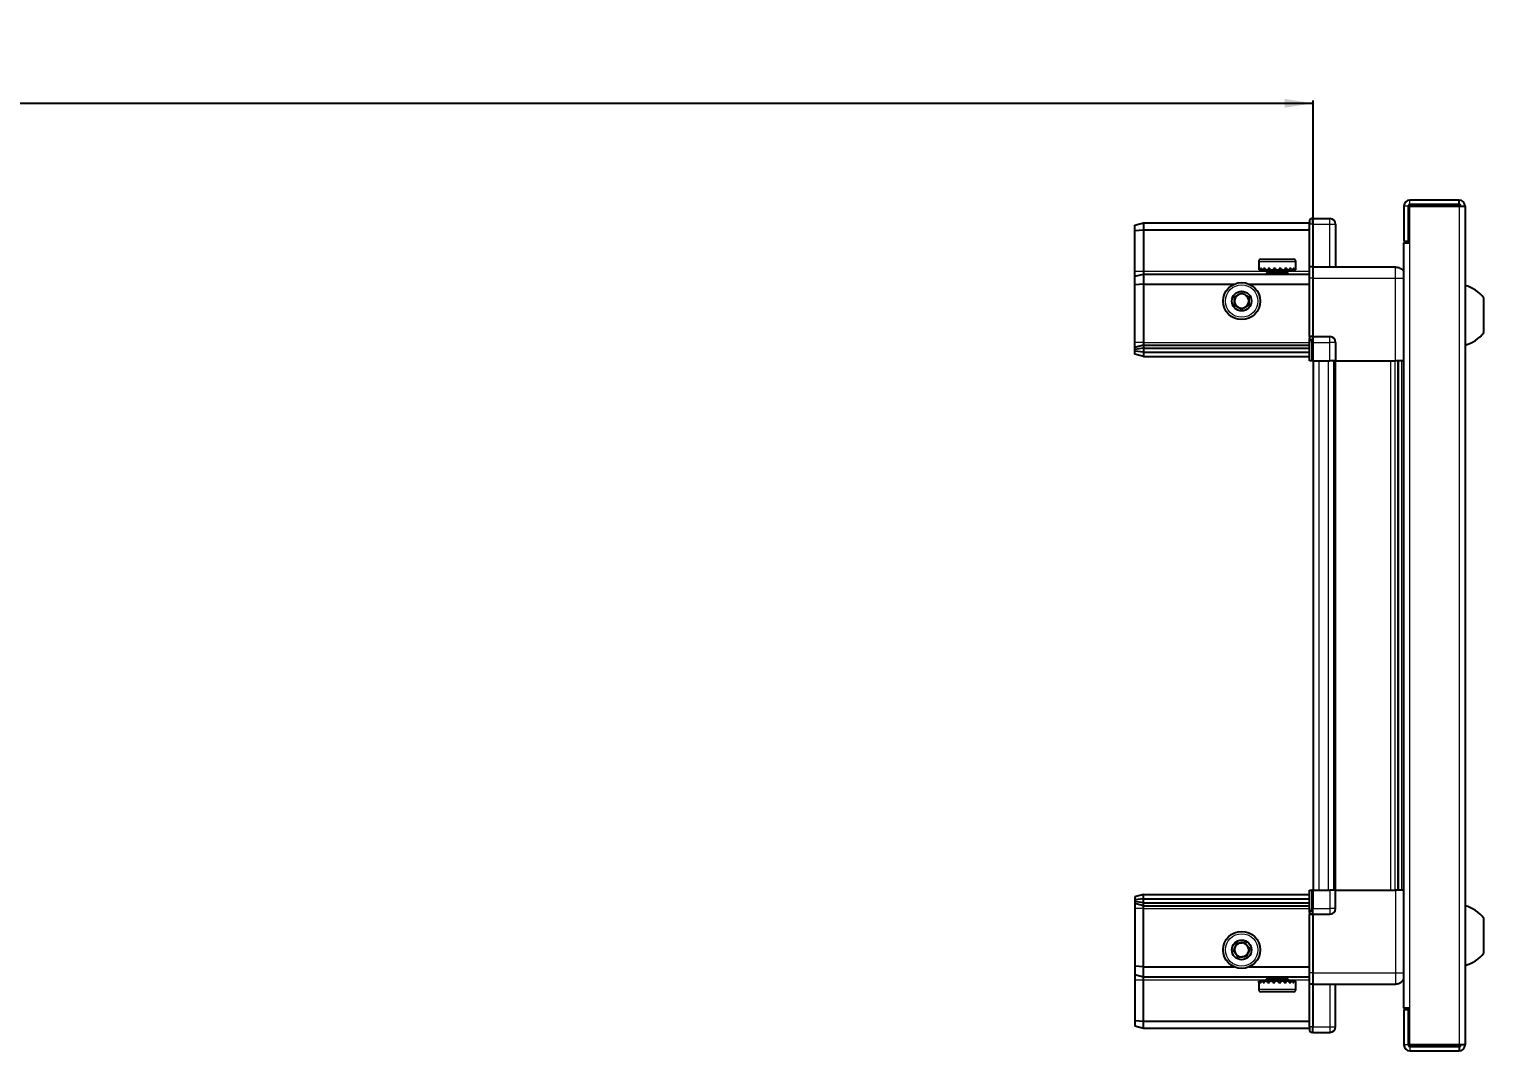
# Model space of a CAD drawing. Header units: millimetres. Extents: x 899 to 3695, y -16 to 1796.
# Drawn here: x 2411 to 2922, y 1344 to 1704 of the extents above; entities that cross this region are included whole.
import ezdxf

# ---------------------------------------------------------------- set-up
doc = ezdxf.new("R2010")
doc.units = ezdxf.units.MM
doc.layers.add('FORMAT', color=7, linetype='Continuous')
doc.styles.add('SLDTEXTSTYLE0', font='TXT', dxfattribs={"width": 0.75})
doc.dimstyles.new('SLDDIMSTYLE0', dxfattribs={"dimtxt": 20, "dimasz": 10, "dimexe": 0, "dimexo": 0.0625, "dimgap": 5, "dimtad": 2, "dimdec": 1, "dimrnd": 1e-09, "dimzin": 12, "dimdsep": 46, "dimtxsty": 'SLDTEXTSTYLE0', "dimsah": 1, "dimcen": 0.09, "dimadec": 0, "dimazin": 3, "dimtfac": 1, "dimtofl": 0, "dimtmove": 0, "dimatfit": 3, "dimfxl": 0, "dimfrac": 2, "dimtolj": 1, "dimtzin": 12, "dimarcsym": 0})

# ---------------------------------------------------------------- blocks, each defined once
blk = doc.blocks.new('_D_4')
at = {"layer": 'FORMAT'}
for p, q in [((1762.2, 1586.94), (1762.2, 1678.43)), ((1762.2, 1677.43), (2862.2, 1677.43)), ((2862.2, 1586.94), (2862.2, 1678.43))]:
    blk.add_line(p, q, dxfattribs=at)
for points in [[(1762.2, 1677.43), (1772.2, 1675.9), (1772.2, 1678.97)], [(2862.2, 1677.43), (2852.2, 1678.97), (2852.2, 1675.9)]]:
    blk.add_solid(points, dxfattribs=at)
at = {"layer": 'FORMAT', "insert": (2282.64, 1703.22), "char_height": 20, "attachment_point": 1, "style": 'SLDTEXTSTYLE0'}
blk.add_mtext('1100', dxfattribs=at)

msp = doc.modelspace()

# ---------------------------------------------------------------- linework, layer by layer
at = {"color": 7, "linetype": 'Continuous', "lineweight": 25}
for p, q in [((2894.05, 1641.33), (2894.05, 1628.93)), ((2895.55, 1641.33), (2895.55, 1628.93)), ((2896.05, 1628.43), (2896.05, 1641.33)), ((2896.05, 1641.33), (2913.45, 1641.33)), ((2913.45, 1643.43), (2896.15, 1643.43)), ((2913.45, 1641.93), (2896.15, 1641.93)), ((2913.45, 1641.93), (2913.45, 1643.43)), ((2913.45, 1641.33), (2915.55, 1641.33)), ((2915.55, 1641.33), (2915.55, 1346.53)), ((2861.71, 1636.93), (2860.85, 1636.43)), ((2861.71, 1636.93), (2860.85, 1636.43)), ((2860.85, 1636.43), (2860.85, 1634.93)), ((2862.05, 1636.93), (2861.71, 1636.93)), ((2862.05, 1636.93), (2861.71, 1636.93)), ((2862.05, 1636.93), (2862.05, 1636.93)), ((2862.05, 1634.93), (2862.05, 1636.93)), ((2862.05, 1636.93), (2868.05, 1636.93)), ((2799.55, 1634.63), (2802.55, 1635.43)), ((2799.55, 1632.78), (2799.55, 1634.63)), ((2799.55, 1632.78), (2802.55, 1632.93)), ((2799.55, 1618.43), (2799.55, 1632.78)), ((2802.55, 1635.43), (2802.55, 1632.93)), ((2802.55, 1635.43), (2860.85, 1635.43)), ((2802.55, 1632.93), (2802.55, 1618.43)), ((2802.55, 1632.93), (2860.85, 1632.93)), ((2860.85, 1620.13), (2860.85, 1634.93)), ((2862.05, 1634.93), (2862.05, 1620.13)), ((2870.05, 1634.93), (2870.05, 1619.93)), ((2893.95, 1628.43), (2893.95, 1359.43)), ((2893.95, 1628.43), (2896.05, 1628.43)), ((2894.05, 1628.93), (2895.55, 1628.93)), ((2843.05, 1621.83), (2843.05, 1618.93)), ((2843.85, 1622.63), (2855.25, 1622.63)), ((2856.05, 1618.93), (2856.05, 1621.83)), ((2860.85, 1619.93), (2860.85, 1620.13)), ((2862.05, 1620.13), (2862.05, 1619.93)), ((2799.55, 1616.63), (2799.55, 1618.43)), ((2799.55, 1616.63), (2802.55, 1617.43)), ((2799.55, 1613.6), (2799.55, 1616.63)), ((2802.55, 1618.43), (2802.55, 1617.43)), ((2802.55, 1617.43), (2802.55, 1613.93)), ((2802.55, 1617.43), (2860.85, 1617.43)), ((2843.05, 1618.93), (2843.09, 1618.93)), ((2843.21, 1619.43), (2843.09, 1619.43)), ((2843.09, 1619.43), (2843.09, 1618.93)), ((2843.09, 1618.93), (2843.21, 1618.93)), ((2843.21, 1619.43), (2843.21, 1618.93)), ((2843.21, 1618.93), (2843.62, 1618.93)), ((2843.96, 1619.43), (2843.62, 1619.43)), ((2843.62, 1619.43), (2843.62, 1618.93)), ((2843.62, 1618.93), (2843.96, 1618.93)), ((2843.96, 1619.43), (2843.96, 1618.93)), ((2843.96, 1618.93), (2844.73, 1618.93)), ((2845.25, 1619.43), (2844.73, 1619.43)), ((2844.73, 1619.43), (2844.73, 1618.93)), ((2844.73, 1618.93), (2845.25, 1618.93)), ((2845.15, 1618.93), (2845.15, 1618.83)), ((2845.15, 1618.83), (2853.95, 1618.83)), ((2845.25, 1619.43), (2845.25, 1618.93)), ((2845.25, 1618.93), (2846.31, 1618.93)), ((2845.55, 1618.43), (2846.24, 1617.95)), ((2845.55, 1618.43), (2853.55, 1618.43)), ((2846.24, 1617.95), (2845.55, 1617.47)), ((2845.55, 1617.47), (2845.55, 1617.43)), ((2845.55, 1617.47), (2853.55, 1617.47)), ((2846.24, 1617.95), (2852.86, 1617.95)), ((2846.97, 1619.43), (2846.31, 1619.43)), ((2846.31, 1619.43), (2846.31, 1618.93)), ((2846.31, 1618.93), (2846.97, 1618.93)), ((2846.97, 1619.43), (2846.97, 1618.93)), ((2846.97, 1618.93), (2848.21, 1618.93)), ((2848.94, 1619.43), (2848.21, 1619.43)), ((2848.21, 1619.43), (2848.21, 1618.93)), ((2848.21, 1618.93), (2848.64, 1618.93)), ((2848.64, 1619.43), (2848.64, 1618.93)), ((2848.94, 1619.43), (2848.94, 1618.93)), ((2848.94, 1618.93), (2850.24, 1618.93)), ((2850.97, 1619.43), (2850.24, 1619.43)), ((2850.24, 1619.43), (2850.24, 1618.93)), ((2850.51, 1619.43), (2850.51, 1618.93)), ((2850.51, 1618.93), (2850.97, 1618.93)), ((2850.97, 1619.43), (2850.97, 1618.93)), ((2850.97, 1618.93), (2852.2, 1618.93)), ((2852.86, 1619.43), (2852.2, 1619.43)), ((2852.2, 1619.43), (2852.2, 1618.93)), ((2852.2, 1618.93), (2852.86, 1618.93)), ((2852.86, 1619.43), (2852.86, 1618.93)), ((2852.86, 1618.93), (2853.91, 1618.93)), ((2852.86, 1617.95), (2853.55, 1618.43)), ((2853.55, 1617.47), (2852.86, 1617.95)), ((2853.55, 1617.43), (2853.55, 1617.47)), ((2854.43, 1619.43), (2853.91, 1619.43)), ((2853.91, 1619.43), (2853.91, 1618.93)), ((2853.91, 1618.93), (2854.43, 1618.93)), ((2853.95, 1618.83), (2853.95, 1618.93)), ((2854.43, 1619.43), (2854.43, 1618.93)), ((2854.43, 1618.93), (2855.18, 1618.93)), ((2855.52, 1619.43), (2855.18, 1619.43)), ((2855.18, 1619.43), (2855.18, 1618.93)), ((2855.18, 1618.93), (2855.52, 1618.93)), ((2855.52, 1619.43), (2855.52, 1618.93)), ((2855.52, 1618.93), (2855.91, 1618.93)), ((2856.02, 1619.43), (2855.91, 1619.43)), ((2855.91, 1619.43), (2855.91, 1618.93)), ((2855.91, 1618.93), (2856.02, 1618.93)), ((2856.02, 1619.43), (2856.02, 1618.93)), ((2856.02, 1618.93), (2856.05, 1618.93)), ((2862.05, 1619.93), (2860.85, 1619.93)), ((2860.85, 1615.93), (2860.85, 1619.93)), ((2860.85, 1595.63), (2860.85, 1615.93)), ((2862.05, 1619.93), (2862.05, 1615.93)), ((2862.05, 1619.93), (2891.05, 1619.93)), ((2862.05, 1615.93), (2862.05, 1595.63)), ((2802.55, 1613.93), (2799.55, 1613.6)), ((2799.55, 1593.43), (2799.55, 1613.6)), ((2802.55, 1613.93), (2802.55, 1593.43)), ((2802.55, 1613.93), (2834.55, 1613.93)), ((2839.55, 1613.93), (2860.85, 1613.93)), ((2922.15, 1596.93), (2922.15, 1608.93)), ((2860.85, 1595.43), (2860.85, 1595.63)), ((2862.05, 1595.43), (2860.85, 1595.43)), ((2860.85, 1595.43), (2860.85, 1594.76)), ((2860.85, 1586.93), (2860.85, 1594.76)), ((2862.05, 1595.63), (2862.05, 1595.43)), ((2862.05, 1593.43), (2862.05, 1595.43)), ((2862.05, 1595.43), (2868.05, 1595.43)), ((2862.05, 1593.43), (2862.05, 1595.43)), ((2799.55, 1591.63), (2799.55, 1593.43)), ((2802.55, 1592.43), (2799.55, 1591.63)), ((2799.55, 1590.89), (2799.55, 1591.63)), ((2802.55, 1591.43), (2799.55, 1590.89)), ((2799.55, 1590.39), (2799.55, 1590.89)), ((2799.55, 1589.24), (2799.55, 1590.39)), ((2802.55, 1589.93), (2799.55, 1590.39)), ((2802.55, 1593.43), (2802.55, 1592.43)), ((2802.55, 1592.43), (2802.55, 1591.43)), ((2802.55, 1592.43), (2860.85, 1592.43)), ((2802.55, 1591.43), (2860.85, 1591.43)), ((2802.55, 1591.43), (2802.55, 1589.93)), ((2802.55, 1589.93), (2860.85, 1589.93)), ((2802.55, 1589.93), (2802.55, 1588.43)), ((2861.71, 1593.43), (2861.71, 1586.93)), ((2862.05, 1593.43), (2862.05, 1586.93)), ((2870.05, 1593.43), (2870.05, 1586.93)), ((2802.55, 1588.43), (2799.55, 1589.24)), ((2802.55, 1588.43), (2860.85, 1588.43)), ((2861.71, 1586.93), (2860.85, 1586.93)), ((2862.05, 1586.93), (2861.71, 1586.93)), ((2862.05, 1586.93), (2868.05, 1586.93)), ((2862.2, 1586.93), (2862.2, 1400.93)), ((2870.05, 1586.93), (2868.05, 1586.93)), ((2869.4, 1586.93), (2869.4, 1400.93)), ((2870.05, 1586.93), (2891.05, 1586.93)), ((2892.07, 1400.93), (2892.07, 1586.93)), ((2892.11, 1400.93), (2892.11, 1586.93)), ((2893.9, 1586.93), (2893.9, 1400.93)), ((2860.85, 1393.11), (2860.85, 1400.93)), ((2860.85, 1400.93), (2861.71, 1400.93)), ((2861.71, 1400.93), (2861.71, 1400.93)), ((2861.71, 1400.93), (2861.71, 1394.43)), ((2862.05, 1400.93), (2861.71, 1400.93)), ((2862.05, 1400.93), (2862.05, 1394.43)), ((2862.05, 1400.93), (2862.05, 1400.93)), ((2862.05, 1400.93), (2862.05, 1394.43)), ((2862.05, 1400.93), (2868.05, 1400.93)), ((2870.05, 1400.93), (2868.05, 1400.93)), ((2870.05, 1394.43), (2870.05, 1400.93)), ((2870.05, 1400.93), (2891.05, 1400.93)), ((2802.55, 1399.43), (2799.55, 1398.63)), ((2799.55, 1398.63), (2799.55, 1397.48)), ((2802.55, 1397.93), (2799.55, 1397.48)), ((2799.55, 1397.48), (2799.55, 1396.98)), ((2802.55, 1396.43), (2799.55, 1396.98)), ((2799.55, 1396.98), (2799.55, 1396.24)), ((2802.55, 1395.43), (2799.55, 1396.24)), ((2799.55, 1396.24), (2799.55, 1394.43)), ((2802.55, 1397.93), (2802.55, 1399.43)), ((2802.55, 1399.43), (2860.85, 1399.43)), ((2802.55, 1396.43), (2802.55, 1397.93)), ((2802.55, 1397.93), (2860.85, 1397.93)), ((2802.55, 1396.43), (2860.85, 1396.43)), ((2802.55, 1395.43), (2802.55, 1396.43)), ((2802.55, 1395.43), (2860.85, 1395.43)), ((2802.55, 1394.43), (2802.55, 1395.43)), ((2799.55, 1394.43), (2799.55, 1374.27)), ((2802.55, 1373.93), (2802.55, 1394.43)), ((2860.85, 1393.11), (2860.85, 1392.43)), ((2862.05, 1392.43), (2860.85, 1392.43)), ((2860.85, 1392.23), (2860.85, 1392.43)), ((2860.85, 1371.93), (2860.85, 1392.23)), ((2862.05, 1392.43), (2862.05, 1394.43)), ((2862.05, 1392.43), (2862.05, 1392.23)), ((2862.05, 1392.43), (2868.05, 1392.43)), ((2862.05, 1392.23), (2862.05, 1371.93)), ((2922.15, 1378.93), (2922.15, 1390.93)), ((2802.55, 1373.93), (2799.55, 1374.27)), ((2799.55, 1374.27), (2799.55, 1371.24)), ((2799.55, 1371.24), (2802.55, 1370.43)), ((2799.55, 1371.24), (2799.55, 1369.43)), ((2802.55, 1373.93), (2834.55, 1373.93)), ((2802.55, 1370.43), (2802.55, 1373.93)), ((2802.55, 1370.43), (2860.85, 1370.43)), ((2802.55, 1369.43), (2802.55, 1370.43)), ((2839.55, 1373.93), (2860.85, 1373.93)), ((2845.55, 1370.43), (2845.55, 1370.4)), ((2845.55, 1370.4), (2846.24, 1369.92)), ((2853.55, 1370.4), (2845.55, 1370.4)), ((2846.24, 1369.92), (2845.55, 1369.43)), ((2852.86, 1369.92), (2846.24, 1369.92)), ((2852.86, 1369.92), (2853.55, 1370.4)), ((2853.55, 1369.43), (2852.86, 1369.92)), ((2853.55, 1370.4), (2853.55, 1370.43)), ((2860.85, 1367.93), (2860.85, 1371.93)), ((2862.05, 1371.93), (2862.05, 1367.93)), ((2799.55, 1369.43), (2799.55, 1355.09)), ((2802.55, 1354.93), (2802.55, 1369.43)), ((2843.05, 1368.93), (2843.05, 1366.03)), ((2843.07, 1368.93), (2843.05, 1368.93)), ((2843.07, 1368.43), (2843.07, 1368.93)), ((2843.16, 1368.93), (2843.07, 1368.93)), ((2843.07, 1368.43), (2843.16, 1368.43)), ((2843.16, 1368.43), (2843.16, 1368.93)), ((2843.54, 1368.93), (2843.16, 1368.93)), ((2843.54, 1368.43), (2843.54, 1368.93)), ((2843.86, 1368.93), (2843.54, 1368.93)), ((2843.54, 1368.43), (2843.86, 1368.43)), ((2855.25, 1365.23), (2843.85, 1365.23)), ((2843.86, 1368.43), (2843.86, 1368.93)), ((2844.59, 1368.93), (2843.86, 1368.93)), ((2844.59, 1368.43), (2844.59, 1368.93)), ((2845.1, 1368.93), (2844.59, 1368.93)), ((2844.59, 1368.43), (2845.1, 1368.43)), ((2845.1, 1368.43), (2845.1, 1368.93)), ((2846.14, 1368.93), (2845.1, 1368.93)), ((2845.15, 1369.03), (2845.15, 1368.93)), ((2853.95, 1369.03), (2845.15, 1369.03)), ((2853.55, 1369.43), (2845.55, 1369.43)), ((2846.14, 1368.43), (2846.14, 1368.93)), ((2846.79, 1368.93), (2846.14, 1368.93)), ((2846.14, 1368.43), (2846.79, 1368.43)), ((2846.79, 1368.43), (2846.79, 1368.93)), ((2848.01, 1368.93), (2846.79, 1368.93)), ((2848.01, 1368.43), (2848.01, 1368.93)), ((2848.51, 1368.93), (2848.01, 1368.93)), ((2848.01, 1368.43), (2848.74, 1368.43)), ((2848.51, 1368.43), (2848.51, 1368.93)), ((2848.74, 1368.43), (2848.74, 1368.93)), ((2850.04, 1368.93), (2848.74, 1368.93)), ((2850.04, 1368.43), (2850.04, 1368.93)), ((2850.04, 1368.43), (2850.77, 1368.43)), ((2850.38, 1368.43), (2850.38, 1368.93)), ((2850.77, 1368.93), (2850.38, 1368.93)), ((2850.77, 1368.43), (2850.77, 1368.93)), ((2852.02, 1368.93), (2850.77, 1368.93)), ((2852.02, 1368.43), (2852.02, 1368.93)), ((2852.69, 1368.93), (2852.02, 1368.93)), ((2852.02, 1368.43), (2852.69, 1368.43)), ((2852.69, 1368.43), (2852.69, 1368.93)), ((2853.76, 1368.93), (2852.69, 1368.93)), ((2853.76, 1368.43), (2853.76, 1368.93)), ((2854.29, 1368.93), (2853.76, 1368.93)), ((2853.76, 1368.43), (2854.29, 1368.43)), ((2853.95, 1368.93), (2853.95, 1369.03)), ((2854.29, 1368.43), (2854.29, 1368.93)), ((2855.08, 1368.93), (2854.29, 1368.93)), ((2855.08, 1368.43), (2855.08, 1368.93)), ((2855.43, 1368.93), (2855.08, 1368.93)), ((2855.08, 1368.43), (2855.43, 1368.43)), ((2855.43, 1368.43), (2855.43, 1368.93)), ((2855.86, 1368.93), (2855.43, 1368.93)), ((2855.86, 1368.43), (2855.86, 1368.93)), ((2856, 1368.93), (2855.86, 1368.93)), ((2855.86, 1368.43), (2856, 1368.43)), ((2856, 1368.43), (2856, 1368.93)), ((2856.05, 1368.93), (2856, 1368.93)), ((2856.05, 1366.03), (2856.05, 1368.93)), ((2862.05, 1367.93), (2860.85, 1367.93)), ((2860.85, 1367.73), (2860.85, 1367.93)), ((2860.85, 1352.93), (2860.85, 1367.73)), ((2862.05, 1367.93), (2862.05, 1367.73)), ((2862.05, 1367.93), (2891.05, 1367.93)), ((2862.05, 1367.73), (2862.05, 1352.93)), ((2862.05, 1367.73), (2862.05, 1352.93)), ((2870.05, 1352.93), (2870.05, 1367.93)), ((2799.55, 1355.09), (2802.55, 1354.93)), ((2799.55, 1355.09), (2799.55, 1353.24)), ((2802.55, 1354.93), (2860.85, 1354.93)), ((2802.55, 1352.43), (2802.55, 1354.93)), ((2896.05, 1359.43), (2893.95, 1359.43)), ((2894.05, 1358.93), (2894.05, 1346.53)), ((2894.05, 1358.93), (2895.55, 1358.93)), ((2895.55, 1358.93), (2895.55, 1346.53)), ((2896.05, 1346.53), (2896.05, 1359.43)), ((2799.55, 1353.24), (2802.55, 1352.43)), ((2802.55, 1352.43), (2860.85, 1352.43)), ((2860.85, 1352.93), (2860.85, 1351.43)), ((2860.85, 1351.43), (2861.71, 1350.93)), ((2862.05, 1350.93), (2861.71, 1350.93)), ((2862.05, 1350.93), (2862.05, 1352.93)), ((2862.05, 1350.93), (2868.05, 1350.93)), ((2913.45, 1346.53), (2896.05, 1346.53)), ((2896.15, 1345.93), (2913.45, 1345.93)), ((2896.15, 1344.43), (2913.45, 1344.43)), ((2915.55, 1346.53), (2913.45, 1346.53)), ((2913.45, 1345.93), (2913.45, 1344.43))]:
    msp.add_line(p, q, dxfattribs=at)
at = {"color": 8, "linetype": 'Continuous', "lineweight": 18}
for p, q in [((2895.55, 1641.33), (2894.05, 1641.33)), ((2896.15, 1641.93), (2896.15, 1643.43)), ((2913.45, 1641.33), (2913.45, 1346.53)), ((2868.05, 1634.93), (2868.05, 1636.93)), ((2862.05, 1634.93), (2860.85, 1634.93)), ((2862.05, 1634.93), (2868.05, 1634.93)), ((2868.05, 1634.93), (2870.05, 1634.93)), ((2868.05, 1619.93), (2868.05, 1634.93)), ((2896.05, 1628.43), (2896.05, 1359.43)), ((2843.05, 1621.83), (2856.05, 1621.83)), ((2860.85, 1620.13), (2862.05, 1620.13)), ((2799.55, 1618.43), (2802.55, 1618.43)), ((2802.55, 1618.43), (2845.55, 1618.43)), ((2853.55, 1618.43), (2860.85, 1618.43)), ((2862.05, 1615.93), (2860.85, 1615.93)), ((2862.05, 1615.93), (2891.05, 1615.93)), ((2891.05, 1586.93), (2891.05, 1615.93)), ((2860.85, 1595.63), (2862.05, 1595.63)), ((2868.05, 1593.43), (2868.05, 1595.43)), ((2802.55, 1593.43), (2799.55, 1593.43)), ((2802.55, 1593.43), (2860.85, 1593.43)), ((2862.05, 1593.43), (2861.71, 1593.43)), ((2862.05, 1593.43), (2868.05, 1593.43)), ((2868.05, 1586.93), (2868.05, 1593.43)), ((2870.05, 1593.43), (2868.05, 1593.43)), ((2864.2, 1586.93), (2864.2, 1400.93)), ((2867.4, 1586.93), (2867.4, 1400.93)), ((2870.05, 1586.93), (2870.05, 1400.93)), ((2889.45, 1400.93), (2889.45, 1586.93)), ((2890.86, 1586.93), (2890.86, 1400.93)), ((2893.31, 1400.93), (2893.31, 1586.93)), ((2862.05, 1400.93), (2861.71, 1400.93)), ((2868.05, 1400.93), (2868.05, 1394.43)), ((2891.05, 1400.93), (2891.05, 1371.93)), ((2802.55, 1394.43), (2799.55, 1394.43)), ((2802.55, 1394.43), (2860.85, 1394.43)), ((2862.05, 1392.23), (2860.85, 1392.23)), ((2862.05, 1394.43), (2861.71, 1394.43)), ((2862.05, 1394.43), (2868.05, 1394.43)), ((2870.05, 1394.43), (2868.05, 1394.43)), ((2868.05, 1394.43), (2868.05, 1392.43)), ((2862.05, 1371.93), (2860.85, 1371.93)), ((2862.05, 1371.93), (2891.05, 1371.93)), ((2799.55, 1369.43), (2802.55, 1369.43)), ((2802.55, 1369.43), (2845.55, 1369.43)), ((2856.05, 1366.03), (2843.05, 1366.03)), ((2853.55, 1369.43), (2860.85, 1369.43)), ((2862.05, 1367.73), (2860.85, 1367.73)), ((2868.05, 1367.93), (2868.05, 1352.93)), ((2862.05, 1352.93), (2860.85, 1352.93)), ((2862.05, 1352.93), (2868.05, 1352.93)), ((2868.05, 1352.93), (2870.05, 1352.93)), ((2868.05, 1352.93), (2868.05, 1350.93)), ((2895.55, 1346.53), (2894.05, 1346.53)), ((2896.15, 1345.93), (2896.15, 1344.43))]:
    msp.add_line(p, q, dxfattribs=at)
at = {"color": 7, "linetype": 'Continuous', "lineweight": 25}
for centre, radius in [((2837.05, 1607.93), 6.5), ((2837.05, 1607.93), 3.46), ((2837.05, 1379.93), 6.5), ((2837.05, 1379.93), 3.46)]:
    msp.add_circle(centre, radius, dxfattribs=at)
at = {"color": 8, "linetype": 'Continuous', "lineweight": 18}
for centre in [(2837.05, 1607.93), (2837.05, 1379.93)]:
    msp.add_circle(centre, 5.7, dxfattribs=at)
at = {"color": 7, "linetype": 'Continuous', "lineweight": 25}
for centre, radius, start, end in [((2896.15, 1641.33), 2.1, 90, 180), ((2896.15, 1641.33), 0.6, 90, 180), ((2913.45, 1641.33), 2.1, 0, 90), ((2913.45, 1641.33), 0.6, 0, 90), ((2868.05, 1634.93), 2, 0, 90), ((2843.85, 1621.83), 0.8, 90, 180), ((2855.25, 1621.83), 0.8, 0, 90), ((2845.15, 1618.43), 0.4, 0, 90), ((2853.95, 1618.43), 0.4, 90, 180), ((2837.05, 1607.93), 2.5, 120.741, 180.741), ((2837.05, 1607.93), 2.5, 60.741, 120.741), ((2837.05, 1607.93), 2.5, 0.741, 60.741), ((2912.52, 1601.91), 11.91, 36.1266, 75.2996), ((2837.05, 1607.93), 2.5, 180.741, 240.741), ((2837.05, 1607.93), 2.5, 240.741, 300.741), ((2837.05, 1607.93), 2.5, 300.741, 0.741), ((2868.05, 1593.43), 2, 0, 90), ((2912.52, 1603.96), 11.91, 284.7004, 323.8734), ((2912.52, 1383.91), 11.91, 36.1266, 75.2996), ((2868.05, 1394.43), 2, 270, 0), ((2837.05, 1379.93), 2.5, 155.9116, 215.9116), ((2837.05, 1379.93), 2.5, 95.9116, 155.9116), ((2837.05, 1379.93), 2.5, 35.9116, 95.9116), ((2837.05, 1379.93), 2.5, 335.9116, 35.9116), ((2837.05, 1379.93), 2.5, 215.9116, 275.9116), ((2837.05, 1379.93), 2.5, 275.9116, 335.9116), ((2912.52, 1385.96), 11.91, 284.7004, 323.8734), ((2843.85, 1366.03), 0.8, 180, 270), ((2845.15, 1369.43), 0.4, 270, 0), ((2853.95, 1369.43), 0.4, 180, 270), ((2855.25, 1366.03), 0.8, 270, 0), ((2868.05, 1352.93), 2, 270, 0), ((2896.15, 1346.53), 2.1, 180, 270), ((2896.15, 1346.53), 0.6, 180, 270), ((2913.45, 1346.53), 2.1, 270, 0), ((2913.45, 1346.53), 0.6, 270, 0)]:
    msp.add_arc(centre, radius, start, end, dxfattribs=at)
for centre, start_param, end_param in [((2858.25, 1593.43), 0, 0.722734), ((2858.25, 1394.43), 5.560451, 6.283185)]:
    msp.add_ellipse(centre, major_axis=(3.46, 0), ratio=0.57735, start_param=start_param, end_param=end_param, dxfattribs=at)
for points, knots in [([(2891.05, 1619.93), (2891.49, 1619.89), (2892.17, 1619.82), (2892.98, 1619.38), (2893.53, 1618.94), (2893.81, 1618.57), (2893.95, 1618.39)], [0, 0, 0, 0, 0.3842982, 0.5911726, 0.8024372, 1, 1, 1, 1]), ([(2834.53, 1609.34), (2834.97, 1609.61), (2835.8, 1610.1), (2836.63, 1610.59), (2837.01, 1610.82)], [0, 0, 0, 0, 0.534686, 1, 1, 1, 1]), ([(2837.01, 1610.82), (2837.46, 1610.57), (2838.3, 1610.1), (2839.14, 1609.63), (2839.53, 1609.41)], [0, 0, 0, 0, 0.5346859, 1, 1, 1, 1]), ([(2834.57, 1606.46), (2834.57, 1606.58), (2834.56, 1607.18), (2834.54, 1608.18), (2834.53, 1609), (2834.53, 1609.34)], [0, 0, 0, 0, 0.1331247, 0.6370994, 1, 1, 1, 1]), ([(2837.09, 1605.05), (2836.64, 1605.3), (2835.79, 1605.77), (2834.96, 1606.24), (2834.57, 1606.46)], [0, 0, 0, 0, 0.534686, 1, 1, 1, 1]), ([(2839.57, 1606.52), (2839.12, 1606.26), (2838.29, 1605.77), (2837.47, 1605.28), (2837.09, 1605.05)], [0, 0, 0, 0, 0.534686, 1, 1, 1, 1]), ([(2839.53, 1609.41), (2839.53, 1609.06), (2839.54, 1608.24), (2839.56, 1607.25), (2839.57, 1606.65), (2839.57, 1606.52)], [0, 0, 0, 0, 0.362901, 0.866875, 1, 1, 1, 1]), ([(2893.9, 1586.93), (2893.86, 1586.93), (2893.64, 1586.93), (2892.92, 1586.93), (2891.96, 1586.93), (2891.31, 1586.93), (2891.05, 1586.93)], [0, 0, 0, 0, 0.071707, 0.420979, 0.770251, 1, 1, 1, 1]), ([(2893.9, 1400.93), (2893.86, 1400.93), (2893.64, 1400.93), (2892.92, 1400.93), (2891.96, 1400.93), (2891.31, 1400.93), (2891.05, 1400.93)], [0, 0, 0, 0, 0.071707, 0.420979, 0.770251, 1, 1, 1, 1]), ([(2834.18, 1379.64), (2834.39, 1380.11), (2834.78, 1380.99), (2835.17, 1381.86), (2835.36, 1382.27)], [0, 0, 0, 0, 0.534686, 1, 1, 1, 1]), ([(2835.36, 1382.27), (2835.7, 1382.31), (2836.52, 1382.39), (2837.51, 1382.49), (2838.1, 1382.56), (2838.23, 1382.57)], [0, 0, 0, 0, 0.3629006, 0.8668753, 1, 1, 1, 1]), ([(2838.23, 1382.57), (2838.53, 1382.15), (2839.09, 1381.37), (2839.66, 1380.59), (2839.92, 1380.23)], [0, 0, 0, 0, 0.534686, 1, 1, 1, 1]), ([(2839.92, 1380.23), (2839.71, 1379.76), (2839.32, 1378.88), (2838.92, 1378), (2838.74, 1377.6)], [0, 0, 0, 0, 0.5346859, 1, 1, 1, 1]), ([(2835.87, 1377.3), (2835.57, 1377.72), (2835, 1378.5), (2834.44, 1379.27), (2834.18, 1379.64)], [0, 0, 0, 0, 0.534686, 1, 1, 1, 1]), ([(2838.74, 1377.6), (2838.62, 1377.58), (2838.02, 1377.52), (2837.03, 1377.42), (2836.21, 1377.33), (2835.87, 1377.3)], [0, 0, 0, 0, 0.133125, 0.637099, 1, 1, 1, 1]), ([(2891.05, 1367.93), (2891.49, 1367.98), (2892.17, 1368.05), (2892.98, 1368.49), (2893.53, 1368.93), (2893.81, 1369.3), (2893.95, 1369.48)], [0, 0, 0, 0, 0.384298, 0.591173, 0.802437, 1, 1, 1, 1])]:
    msp.add_open_spline(points, degree=3, knots=knots, dxfattribs=at)
at = {"color": 8, "linetype": 'Continuous', "lineweight": 18}
for points in [[(2891.05, 1615.93), (2891.05, 1616.46), (2891.05, 1617.51), (2891.05, 1618.83), (2891.05, 1619.75), (2891.05, 1619.87), (2891.05, 1619.93)], [(2891.05, 1371.93), (2891.05, 1371.41), (2891.05, 1370.36), (2891.05, 1369.04), (2891.05, 1368.11), (2891.05, 1367.99), (2891.05, 1367.93)]]:
    msp.add_open_spline(points, degree=3, dxfattribs=at)
for points in [[(2891.05, 1615.93), (2891.49, 1615.93), (2892.17, 1615.93), (2892.98, 1615.93), (2893.53, 1615.93), (2893.81, 1615.93), (2893.95, 1615.93)], [(2891.05, 1371.93), (2891.49, 1371.93), (2892.17, 1371.93), (2892.98, 1371.93), (2893.53, 1371.93), (2893.81, 1371.93), (2893.95, 1371.93)]]:
    msp.add_open_spline(points, degree=3, knots=[0, 0, 0, 0, 0.384298, 0.591173, 0.802437, 1, 1, 1, 1], dxfattribs=at)

# ---------------------------------------------------------------- dimensions: what is measured, and where the dimension line sits
at = {"layer": 'FORMAT'}
dim = msp.add_linear_dim(base=(2862.2, 1677.43), p1=(1762.2, 1586.93), p2=(2862.2, 1586.93), angle=0, dimstyle='SLDDIMSTYLE0', dxfattribs=at)
dim.commit()
dim.dimension.update_dxf_attribs({"geometry": '_D_4', "text_midpoint": (2312.2, 1677.43), "dimtype": 160})

doc.saveas('drawing.dxf')
